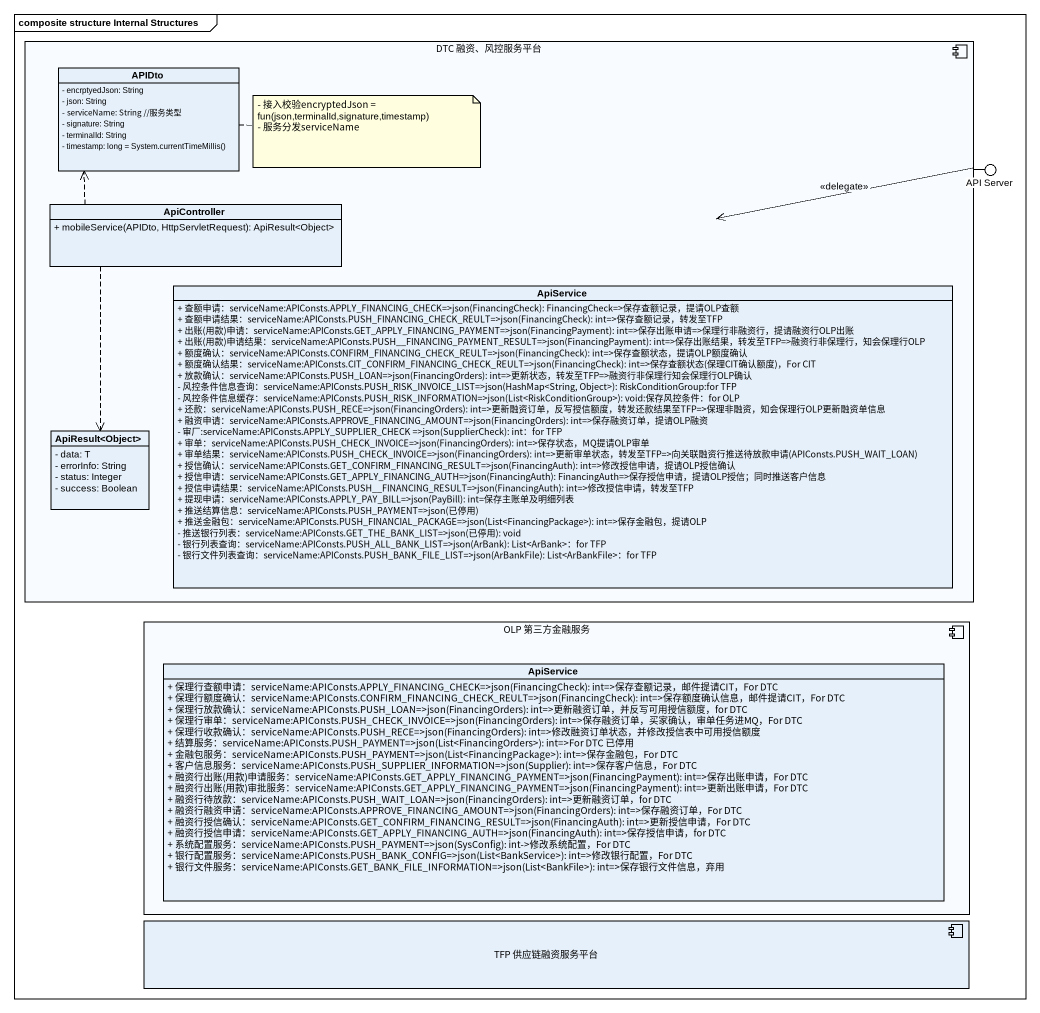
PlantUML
@startuml
mainframe composite structure Internal Structures
allowmixing
hide circle
hide empty members
skinparam classAttributeIconSize 0
component "DTC 融资、风控服务平台" as DTC_融资_风控服务平台 {
  class APIDto {
    - encrptyedJson: String
    - json: String
    - serviceName: String //服务类型
    - signature: String
    - terminalId: String
    {field} - timestamp: long = System.currentTimeMillis()
  }
  class ApiController {
    + mobileService(APIDto, HttpServletRequest): ApiResult<Object>
  }
  class ApiService {
    + 查额申请：serviceName:APIConsts.APPLY_FINANCING_CHECK=>json(FinancingCheck): FinancingCheck=>保存查额记录，提请OLP查额
    + 查额申请结果：serviceName:APIConsts.PUSH_FINANCING_CHECK_REULT=>json(FinancingCheck): int=>保存查额记录，转发至TFP
    + 出账(用款)申请：serviceName:APIConsts.GET_APPLY_FINANCING_PAYMENT=>json(FinancingPayment): int=>保存出账申请=>保理行非融资行，提请融资行OLP出账
    + 出账(用款)申请结果：serviceName:APIConsts.PUSH__FINANCING_PAYMENT_RESULT=>json(FinancingPayment): int=>保存出账结果，转发至TFP=>融资行非保理行，知会保理行OLP
    + 额度确认：serviceName:APIConsts.CONFIRM_FINANCING_CHECK_REULT=>json(FinancingCheck): int=>保存查额状态，提请OLP额度确认
    + 额度确认结果：serviceName:APIConsts.CIT_CONFIRM_FINANCING_CHECK_REULT=>json(FinancingCheck): int=>保存查额状态(保理CIT确认额度)，For CIT
    + 放款确认：serviceName:APIConsts.PUSH_LOAN=>json(FinancingOrders): int=>更新状态，转发至TFP=>融资行非保理行知会保理行OLP确认
    - 风控条件信息查询：serviceName:APIConsts.PUSH_RISK_INVOICE_LIST=>json(HashMap<String, Object>): RiskConditionGroup:for TFP
    - 风控条件信息缓存：serviceName:APIConsts.PUSH_RISK_INFORMATION=>json(List<RiskConditionGroup>): void:保存风控条件：for OLP
    + 还款：serviceName:APIConsts.PUSH_RECE=>json(FinancingOrders): int=>更新融资订单，反写授信额度，转发还款结果至TFP=>保理非融资，知会保理行OLP更新融资单信息
    + 融资申请：serviceName:APIConsts.APPROVE_FINANCING_AMOUNT=>json(FinancingOrders): int=>保存融资订单，提请OLP融资
    - 审厂:serviceName:APIConsts.APPLY_SUPPLIER_CHECK =>json(SupplierCheck): int：for TFP
    + 审单：serviceName:APIConsts.PUSH_CHECK_INVOICE=>json(FinancingOrders): int=>保存状态，MQ提请OLP审单
    + 审单结果：serviceName:APIConsts.PUSH_CHECK_INVOICE=>json(FinancingOrders): int=>更新审单状态，转发至TFP=>向关联融资行推送待放款申请(APIConsts.PUSH_WAIT_LOAN)
    + 授信确认：serviceName:APIConsts.GET_CONFIRM_FINANCING_RESULT=>json(FinancingAuth): int=>修改授信申请，提请OLP授信确认
    + 授信申请：serviceName:APIConsts.GET_APPLY_FINANCING_AUTH=>json(FinancingAuth): FinancingAuth=>保存授信申请，提请OLP授信；同时推送客户信息
    + 授信申请结果：serviceName:APIConsts.PUSH__FINANCING_RESULT=>json(FinancingAuth): int=>修改授信申请，转发至TFP
    + 提现申请：serviceName:APIConsts.APPLY_PAY_BILL=>json(PayBill): int=保存主账单及明细列表
    + 推送结算信息：serviceName:APIConsts.PUSH_PAYMENT=>json(已停用)
    + 推送金融包：serviceName:APIConsts.PUSH_FINANCIAL_PACKAGE=>json(List<FinancingPackage>): int=>保存金融包，提请OLP
    - 推送银行列表：serviceName:APIConsts.GET_THE_BANK_LIST=>json(已停用): void
    - 银行列表查询：serviceName:APIConsts.PUSH_ALL_BANK_LIST=>json(ArBank): List<ArBank>：for TFP
    - 银行文件列表查询：serviceName:APIConsts.PUSH_BANK_FILE_LIST=>json(ArBankFile): List<ArBankFile>：for TFP
  }
  class "ApiResult<Object>" as ApiResult_Object {
    - data: T
    - errorInfo: String
    - status: Integer
    - success: Boolean
  }
}
() "API Server" as API_Server
component "OLP 第三方金融服务" as OLP_第三方金融服务 {
  class "ApiService" as ApiService_2 {
    + 保理行查额申请：serviceName:APIConsts.APPLY_FINANCING_CHECK=>json(FinancingCheck): int=>保存查额记录，邮件提请CIT，For DTC
    + 保理行额度确认：serviceName:APIConsts.CONFIRM_FINANCING_CHECK_REULT=>json(FinancingCheck): int=>保存额度确认信息，邮件提请CIT，For DTC
    + 保理行放款确认：serviceName:APIConsts.PUSH_LOAN=>json(FinancingOrders): int=>更新融资订单，并反写可用授信额度，for DTC
    + 保理行审单：serviceName:APIConsts.PUSH_CHECK_INVOICE=>json(FinancingOrders): int=>保存融资订单，买家确认，审单任务进MQ，For DTC
    + 保理行收款确认：serviceName:APIConsts.PUSH_RECE=>json(FinancingOrders): int=>修改融资订单状态，并修改授信表中可用授信额度
    + 结算服务：serviceName:APIConsts.PUSH_PAYMENT=>json(List<FinancingOrders>): int=>For DTC 已停用
    + 金融包服务：serviceName:APIConsts.PUSH_PAYMENT=>json(List<FinancingPackage>): int=>保存金融包，For DTC
    + 客户信息服务：serviceName:APIConsts.PUSH_SUPPLIER_INFORMATION=>json(Supplier): int=>保存客户信息，For DTC
    + 融资行出账(用款)申请服务：serviceName:APIConsts.GET_APPLY_FINANCING_PAYMENT=>json(FinancingPayment): int=>保存出账申请，For DTC
    + 融资行出账(用款)审批服务：serviceName:APIConsts.GET_APPLY_FINANCING_PAYMENT=>json(FinancingPayment): int=>更新出账申请，For DTC
    + 融资行待放款：serviceName:APIConsts.PUSH_WAIT_LOAN=>json(FinancingOrders): int=>更新融资订单，for DTC
    + 融资行融资申请：serviceName:APIConsts.APPROVE_FINANCING_AMOUNT=>json(FinancingOrders): int=>保存融资订单，For DTC
    + 融资行授信确认：serviceName:APIConsts.GET_CONFIRM_FINANCING_RESULT=>json(FinancingAuth): int=>更新授信申请，For DTC
    + 融资行授信申请：serviceName:APIConsts.GET_APPLY_FINANCING_AUTH=>json(FinancingAuth): int=>保存授信申请，for DTC
    + 系统配置服务：serviceName:APIConsts.PUSH_PAYMENT=>json(SysConfig): int->修改系统配置，For DTC
    + 银行配置服务：serviceName:APIConsts.PUSH_BANK_CONFIG=>json(List<BankService>): int=>修改银行配置，For DTC
    + 银行文件服务：serviceName:APIConsts.GET_BANK_FILE_INFORMATION=>json(List<BankFile>): int=>保存银行文件信息，弃用
  }
}
component "TFP 供应链融资服务平台" as TFP_供应链融资服务平台
DTC_融资_风控服务平台 -right- API_Server
API_Server -left-> DTC_融资_风控服务平台 : <<delegate>>
ApiController .up.> APIDto
ApiController ..> ApiResult_Object
note right of APIDto
  - 接入校验encryptedJson = fun(json,terminalId,signature,timestamp)
  - 服务分发serviceName
end note
@enduml
